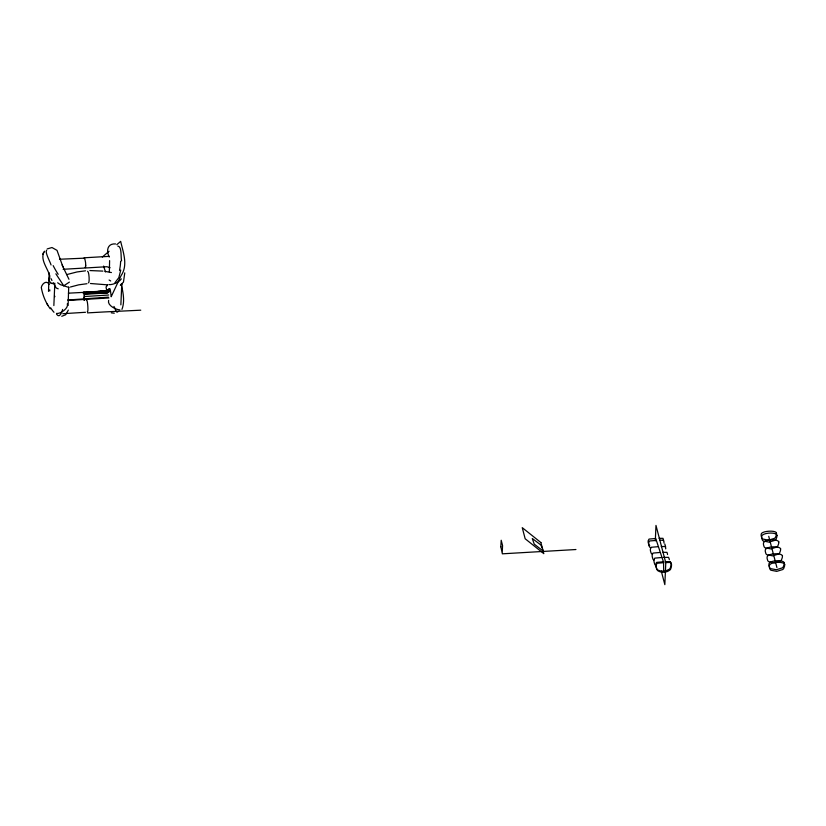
<?xml version="1.0" encoding="UTF-8"?>
<svg xmlns="http://www.w3.org/2000/svg" width="826" height="826" viewBox="0 0 826 826"><rect width="100%" height="100%" fill="white"/><g stroke="black" fill="none" stroke-linecap="round" stroke-linejoin="round"><path stroke-width="1.24" d="M56.488 313.426C60.226 314.252 69.043 308.015 67.309 303.803M84.221 258.528L84.304 257.774M776.502 533.338C776.812 529.858 761.149 530.839 761.169 534.236A18.461 14.878 -14.7 0 0 761.2 535.909L761.809 538.025A4.76 3.831 -14.7 0 0 762.739 539.017L768.562 540.152L774.509 538.335A4.76 3.831 -14.7 0 0 775.531 537.22L776.337 535.021A18.461 14.878 -14.7 0 0 776.502 533.338M777.018 535.3C776.471 531.81 762.408 532.605 761.686 536.198A18.461 14.878 -14.7 0 0 761.717 537.871L762.326 539.987A4.76 3.831 -14.7 0 0 763.255 540.989L769.078 542.124L775.025 540.297A4.76 3.831 -14.7 0 0 776.048 539.182L776.853 536.983A18.461 14.878 -14.7 0 0 777.018 535.3M49.767 289.843L49.797 290.979M84.283 298.289L84.304 297.99A9.53 1.363 86.7 0 0 84.345 295.047M49.137 272.828L48.517 291.413M53.855 305.568L54.826 283.225M68.104 305.455L68.713 287.056M85.718 265.311L85.605 262.875A13.722 1.962 86.7 0 0 84.531 258.156L59.482 259.25M87.742 292.445L82.724 292.755L83.911 292.197L84.459 294.304L84.19 300.447L83.571 298.093M120.864 304.866L121.794 283.524M655.307 540.823L655.978 525.419L665.787 562.826L664.837 584.643L661.244 570.931M86.286 300.354C87.36 297.35 88.785 312.61 87.267 311.794M124.767 272.9L123.456 282.131L120.317 285.259M87.566 271.248C89.187 271.32 89.724 283.287 88.423 282.833M109.342 271.93L109.61 260.613M44.573 251.197C39.183 258.941 48.022 268.553 49.921 276.359M108.949 284.567C112.057 285.146 119.109 282.389 121.35 278.878M655.875 540.524L656.123 539.698L663.546 562.176L663.701 571.385L663.34 570.921M61.764 316.286L65.626 314.789L68.331 310.111M120.761 270.019L118.841 277.629L114.969 282.678M108.619 300.365C107.019 305.558 116.414 309.843 119.853 309.895M62.621 309.43C61.826 312.052 59.802 318.671 56.602 314.345M43.128 253.365L42.797 254.429M117.973 311.712C116.229 314.107 115 307.54 113.936 306.436M121.949 309.389C125.067 301.284 123.053 292.311 121.246 284.144M67.598 300.045L108.423 297.143M43.355 252.921L43.757 252.24M68.888 287.448L60.412 284.66L57.665 282.771M69.394 282.1L63.778 285.796M107.69 284.887L106.038 287.025L106.75 290.907M121.236 284.918L121.866 284.361M102.321 257.051L109.073 251.269M116.807 244.661L120.668 241.357C123.188 252.498 128.257 265.187 121.04 275.708L111.18 296.751A211.239 135.299 -21.7 0 0 110.106 288.894M109.104 291.681L107.452 292.962L84.459 294.304M115.568 243.938C107.39 243.247 106.017 250.805 109.238 257.051M47.206 248.925L51.986 247.532L57.035 250.381L62.9 266.788L62.177 264.96M83.86 292.218L106.895 290.855L109.373 288.935A20.66 16.654 -14.7 0 1 107.349 290.339L106.544 290.721A2.003 1.611 -14.7 0 1 106.193 290.855L105.212 290.928M107.442 290.349L106.626 290.742A1.869 1.507 -14.7 0 1 106.141 290.835L105.687 291.051M117.798 246.045C122.134 246.561 120.596 256.958 121.577 260.84M107.731 290.762L97.85 291.402M66.689 274.593L76.983 271.96L85.532 270.814M70.427 287.014L78.635 284.846L86.988 283.71M58.223 288.821L56.23 288.016L53.101 282.657M665.415 571.034L669.349 569.228A4.76 4.419 -24.6 0 0 670.309 567.958L671.001 565.428A18.461 17.15 -24.6 0 0 671.094 563.497L670.299 561.587L665.178 561.67M105.976 291.02L106.182 290.989A1.869 1.507 -14.7 0 0 106.585 290.886L107.38 290.494A20.66 16.654 -14.7 0 0 109.393 289.079M63.117 269.297L106.957 266.715L110.095 267.769M664.507 571.169L660.707 571.169L657.568 569.909A4.76 4.419 -24.6 0 1 656.598 568.753L655.875 566.316A18.461 17.15 -24.6 0 1 655.761 564.395L656.536 562.392L663.412 561.773M108.949 297.959L84.242 299.425M104.582 290.979L105.253 290.948M62.807 313.704L85.481 312.29M104.613 291L100.442 291.248M69.012 300.385L82.837 299.539M102.507 291.599L95.083 292.022M84.376 257.784L109.238 256.349M52.389 283.545L52.864 283.524A9.736 5.586 2.5 0 0 54.134 283.401M68.403 293.178L100.421 291.475M95.217 292.022L101.464 291.661M84.335 295.016L84.076 292.879L87.763 292.6M84.324 293.777L106.554 292.425A1.869 1.507 -14.7 0 0 106.957 292.311L107.762 291.929A20.66 16.654 -14.7 0 0 109.414 290.783M100.989 293.333L106.688 292.941A1.869 1.507 -14.7 0 0 107.101 292.827L107.896 292.445A20.66 16.654 -14.7 0 0 109.373 291.433M84.366 296.534L108.196 295.068A2.364 1.91 -14.7 0 0 108.691 294.944M655.916 538.49L649.019 539.079L648.162 540.823A18.461 14.878 -14.7 0 0 648.193 542.496L648.802 544.613A4.76 3.831 -14.7 0 0 649.732 545.614M656.412 540.4L649.525 540.989L648.668 542.734A18.461 14.909 -14.8 0 0 648.699 544.417L649.308 546.533A4.76 3.841 -14.8 0 0 650.238 547.535L650.578 547.762M502.301 553.823L575.939 549.527M658.126 546.678L651.239 547.277L650.392 549.083A18.461 15.364 -15.9 0 0 650.434 550.808L651.074 552.997A4.76 3.954 -15.9 0 0 652.003 554.029M659.881 552.48L652.994 553.079L652.179 554.958A18.461 16.014 -18 0 0 652.241 556.755L652.901 559.037A4.76 4.13 -18 0 0 653.851 560.111M661.647 557.519L654.76 558.128L653.965 560.08A18.461 16.634 -20.8 0 0 654.058 561.938L654.739 564.313A4.76 4.285 -20.8 0 0 655.71 565.428L656.061 565.686M663.836 562.661L656.949 563.28L656.185 565.294A18.461 17.253 -25.7 0 0 656.298 567.225L657.031 569.682A4.76 4.45 -25.7 0 0 658.012 570.849C661.461 573.079 666.582 572.666 669.783 570.157A4.76 4.45 -25.7 0 0 670.753 568.877L671.435 566.347A18.461 17.253 -25.7 0 0 671.517 564.395L670.722 562.475L665.591 562.558M663.402 557.416L668.533 557.333L669.297 559.181A18.461 16.634 -20.8 0 1 669.287 559.677M659.065 538.304L662.989 538.335L663.495 539.925A18.461 14.878 -14.7 0 1 663.454 540.607M659.571 540.214L663.495 540.245L664.001 541.846A18.461 14.909 -14.8 0 1 663.908 543.012M661.285 546.502L665.209 546.533L665.725 548.185A18.461 15.364 -15.9 0 1 665.694 548.887M663.041 552.295L666.964 552.346L667.511 554.06A18.461 16.014 -18 0 1 667.491 554.535M140.761 310.184L104.468 311.939A72.161 1.445 -3.2 0 0 87.546 312.889M114.277 313.219L111.314 312.858M89.869 270.556L102.878 271.104M52.09 283.566L50.551 282.812M90.437 283.504L107.442 284.836M105.026 271.382L111.427 272.549M46.669 250.185C44.614 252.023 50.004 261.367 51.057 264.95M110.684 280.974L109.115 280.035M84.118 299.064L84.035 298.971A13.722 1.962 86.7 0 1 83.829 298.537M49.199 284.258C46.462 279.663 41.889 283.979 41.3 287.469C42.58 295.068 45.657 302.574 50.252 308.81M63.654 285.672L55.869 273.798M47.103 303.989L47.97 305.496M83.911 292.342L84.076 292.879M68.961 279.291L62.807 266.55M51.005 278.62L51.955 280.489M54.908 296.689L54.609 295.997M105.439 271.93L103.632 266.065M664.816 543.983L665.653 546.998M542.352 548.072L540.72 544.861L532.285 538.511L534.246 544.138L542.765 550.746L542.62 549.094M768.727 536.322L776.915 567.534M85.099 267.201L85.522 267.624A9.53 1.363 86.7 0 0 85.718 265.28M50.675 282.781A13.319 7.651 2.5 0 1 48.92 278.579L49.199 277.99A1.59 0.909 2.5 0 1 49.942 277.722M109.486 288.904A20.516 16.541 -14.7 0 1 107.452 290.349M53.979 312.28A91.903 53.112 -35.1 0 1 50.654 307.778M58.171 274.294A91.903 37.851 35.6 0 1 53.163 265.621M120.627 261.212A91.903 51.212 -34.7 0 1 119.502 270.391M500.814 546.729L502.208 553.11L502.569 545.573L501.206 540.256L500.814 546.729M778.804 541.877L778.804 542.083A18.461 14.878 -14.7 0 1 778.629 543.766L777.824 545.965A4.76 3.831 -14.7 0 1 776.812 547.08L770.854 548.898L765.031 547.762A4.76 3.831 -14.7 0 1 764.102 546.76L763.492 544.644A18.461 14.878 -14.7 0 1 763.472 542.971C764.246 539.337 777.803 538.769 778.804 541.877M780.622 548.815L780.622 549.022A18.461 14.878 -14.7 0 1 780.446 550.705L779.651 552.904A4.76 3.831 -14.7 0 1 778.629 554.019L772.682 555.846L766.858 554.711A4.76 3.831 -14.7 0 1 765.929 553.709L765.32 551.592A18.461 14.878 -14.7 0 1 765.289 549.92C766.063 546.285 779.62 545.718 780.622 548.815M782.449 555.764L782.439 555.97A18.461 14.878 -14.7 0 1 782.274 557.653L781.468 559.852A4.76 3.831 -14.7 0 1 780.456 560.968L774.499 562.785L768.676 561.649A4.76 3.831 -14.7 0 1 767.746 560.658L767.137 558.531A18.461 14.878 -14.7 0 1 767.117 556.869C767.891 553.224 781.448 552.656 782.449 555.764M784.266 562.702L784.266 562.919A18.461 14.878 -14.7 0 1 784.091 564.602L783.296 566.801A4.76 3.831 -14.7 0 1 782.274 567.906L776.326 569.733L770.503 568.598A4.76 3.831 -14.7 0 1 769.574 567.596L768.954 565.48A18.461 14.878 -14.7 0 1 768.934 563.807C769.708 560.173 783.265 559.605 784.266 562.702M784.7 564.344L784.7 564.55A18.461 14.878 -14.7 0 1 784.524 566.233L783.719 568.433A4.76 3.831 -14.7 0 1 782.707 569.548L776.75 571.365L770.926 570.229A4.76 3.831 -14.7 0 1 769.997 569.238L769.388 567.121A18.461 14.878 -14.7 0 1 769.367 565.449C770.142 561.804 783.698 561.246 784.7 564.344M540.896 542.548L522.249 527.659L525.16 538.758L543.807 553.647L540.896 542.548"/></g></svg>
